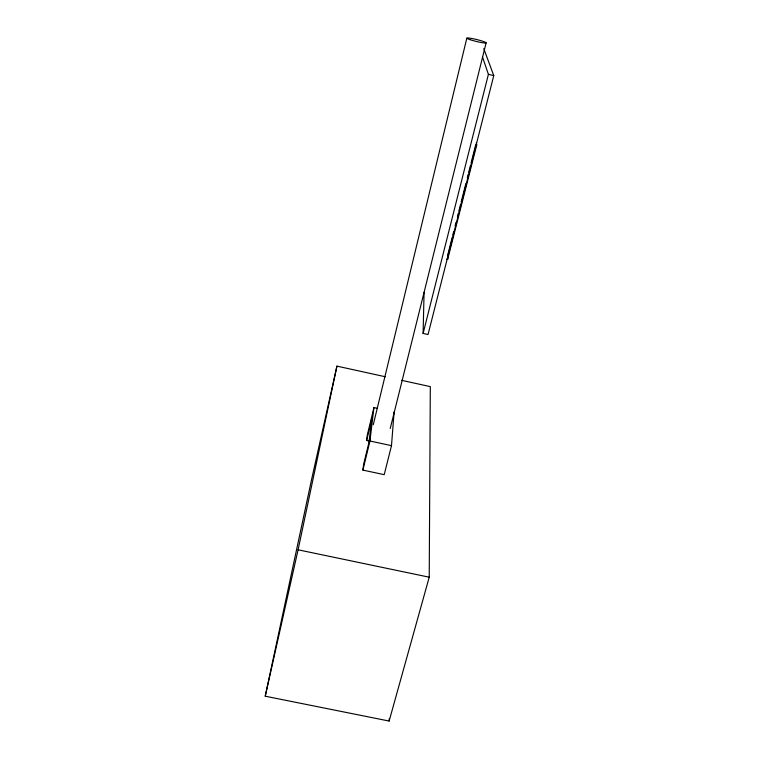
<?xml version="1.0" encoding="UTF-8"?>
<svg xmlns="http://www.w3.org/2000/svg" width="759" height="759" viewBox="0 0 759 759"><rect width="100%" height="100%" fill="white"/><g stroke="black" fill="none" stroke-linecap="round" stroke-linejoin="round"><path stroke-width="1.14" d="M385.354 376.758L336.939 366.132L311.532 479.745L265.233 696.202L389.13 721.05L429.224 577.201L430.315 386.625L401.492 380.297M483.777 48.652L493.767 75.615L428.029 334.529L423.105 333.438L424.072 292.376M389.13 721.05L389.263 718.688M369.946 438.493L363.646 464.176L362.897 470.096L384.215 474.66L391.492 445.656L394.111 411.957L393.541 414.253M362.897 470.096L369.946 441.007L373.931 407.564L377.299 408.304M368.997 442.061L371.758 419.139L366.616 440.495L368.865 440.979M366.616 440.495L367.29 435.173L373.931 407.564M265.233 696.202L298.088 549.801L336.939 366.132M373.286 424.689L466.832 38.178M390.221 428.503L486.139 42.789M423.105 333.438L488.407 74.344L482.563 57.181M447.573 255.66L452.212 237.368M452.791 235.081L453.664 231.656M455.115 225.935L455.988 222.51M457.43 216.789L458.303 213.364M458.882 211.078L460.628 204.209M461.206 201.922L465.846 183.631M467.297 177.919L468.17 174.485M468.749 172.198L470.485 165.339M471.073 163.052L475.713 144.76L476.728 144.997L447.677 259.312L446.7 259.094M298.088 549.801L429.224 577.201M369.946 441.007L391.492 445.656M488.407 74.344L493.767 75.615M476.301 142.739L476.728 144.997M447.592 257.178L447.677 259.312M469.982 39.648A9.943 0.977 13.8 0 0 485.931 42.997A9.943 0.977 13.8 0 0 473.559 38.823A9.943 0.977 13.8 0 0 469.982 39.648"/></g></svg>
